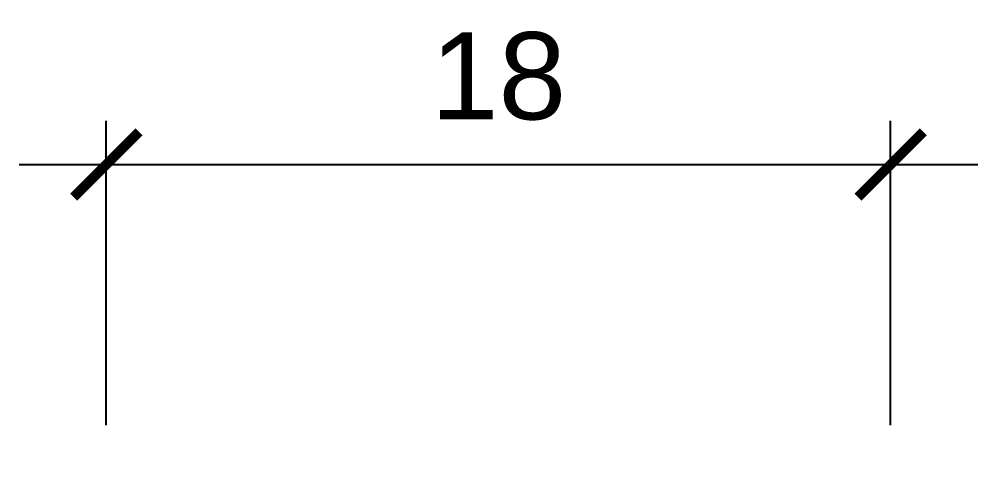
# Model space of a CAD drawing. Header units: centimetres. Extents: x 1319 to 4062, y 3050 to 4081.
# Drawn here: x 2143.12 to 2165.12, y 4020.82 to 4031.13 of the extents above; entities that cross this region are included whole.
import ezdxf

# ---------------------------------------------------------------- set-up
doc = ezdxf.new("R2010")
doc.units = ezdxf.units.CM
doc.layers.get('0').update_dxf_attribs({"color": 3})
doc.layers.add('QUOTE', color=8, linetype='Continuous', lineweight=18)
doc.styles.get("Standard").update_dxf_attribs({"font": 'arial.ttf'})
doc.dimstyles.new('giulia', dxfattribs={"dimtxt": 2, "dimasz": 1.5, "dimexe": 1, "dimexo": 1, "dimgap": 1, "dimtad": 1, "dimtxsty": 'Standard', "dimblk": 'ARCHTICK', "dimcen": 2.5, "dimdle": 2, "dimadec": 0, "dimazin": 0, "dimtfac": 1, "dimtmove": 0, "dimatfit": 3, "dimldrblk": 'ARCHTICK', "dimfxl": 1, "dimarcsym": 0})

# ---------------------------------------------------------------- blocks, each defined once
blk = doc.blocks.new('_ArchTick')
at = {"color": 0, "linetype": 'ByBlock', "const_width": 0.15}
blk.add_lwpolyline([(-0.5, -0.5), (0.5, 0.5)], dxfattribs=at)
blk = doc.blocks.new('*D133')
at = {"layer": 'Defpoints', "color": 0, "lineweight": 100, "transparency": 16777216}
for p in [(2163.118, 4027.799), (2145.12, 4020.819), (2163.118, 4020.819)]:
    blk.add_point(p, dxfattribs=at)
at = {"layer": 'QUOTE', "color": 0, "lineweight": -2, "transparency": 16777216}
for p, q in [((2145.12, 4021.819), (2145.12, 4028.799)), ((2163.118, 4021.819), (2163.118, 4028.799)), ((2143.12, 4027.799), (2165.118, 4027.799))]:
    blk.add_line(p, q, dxfattribs=at)
at = {"layer": 'QUOTE', "color": 0, "lineweight": -2, "transparency": 16777216, "xscale": 1.5, "yscale": 1.5, "zscale": 1.5, "rotation": 180}
blk.add_blockref('_ArchTick', (2145.12, 4027.799), dxfattribs=at)
at = {"layer": 'QUOTE', "color": 0, "lineweight": -2, "transparency": 16777216, "xscale": 1.5, "yscale": 1.5, "zscale": 1.5}
blk.add_blockref('_ArchTick', (2163.118, 4027.799), dxfattribs=at)
at = {"layer": 'QUOTE', "color": 0, "transparency": 16777216, "insert": (2154.119, 4029.82), "char_height": 2, "attachment_point": 5}
blk.add_mtext('18', dxfattribs=at)

msp = doc.modelspace()

# ---------------------------------------------------------------- dimensions: what is measured, and where the dimension line sits
at = {"layer": 'QUOTE'}
dim = msp.add_linear_dim(base=(2163.118, 4027.799), p1=(2145.12, 4020.819), p2=(2163.118, 4020.819), dimstyle='giulia', dxfattribs=at)
dim.commit()
dim.dimension.update_dxf_attribs({"geometry": '*D133', "text_midpoint": (2154.119, 4029.82)})

doc.saveas('drawing.dxf')
